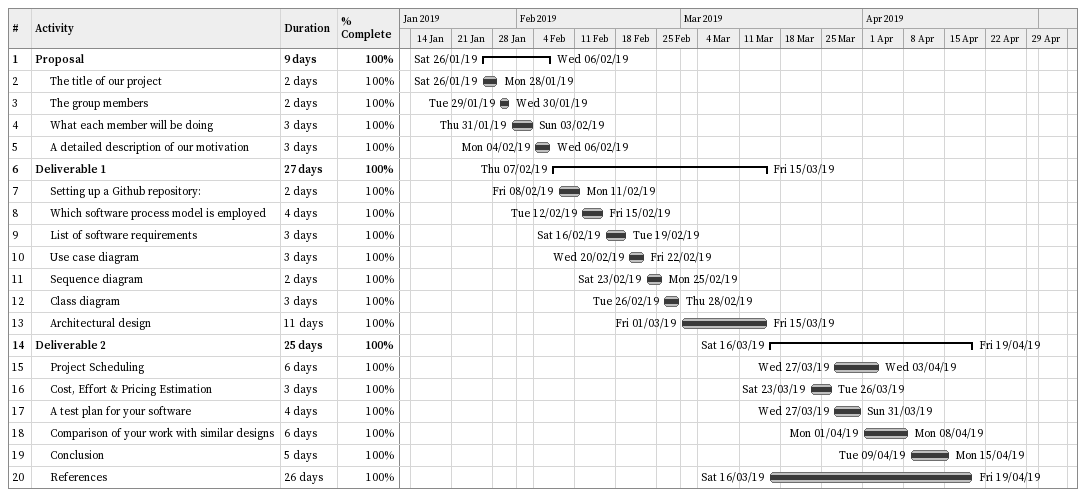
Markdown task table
| ID | Level | Task | Duration | Start | Finish | % complete |
|---|---|---|---|---|---|---|
| 1 | 1 | **Proposal** | 9d | 2019-01-26 | 2019-02-06 | 100 |
| 2 | 2 | The title of our project | 2d | 2019-01-26 | 2019-01-28 | 100 |
| 3 | 2 | The group members | 2d | 2019-01-29 | 2019-01-30 | 100 |
| 4 | 2 | What each member will be doing | 3d | 2019-01-31 | 2019-02-03 | 100 |
| 5 | 2 | A detailed description of our motivation | 3d | 2019-02-04 | 2019-02-06 | 100 |
| 6 | 1 | **Deliverable 1** | 27d | 2019-02-07 | 2019-03-15 | 100 |
| 7 | 2 | Setting up a Github repository: | 2d | 2019-02-08 | 2019-02-11 | 100 |
| 8 | 2 | Which software process model is employed | 4d | 2019-02-12 | 2019-02-15 | 100 |
| 9 | 2 | List of software requirements | 3d | 2019-02-16 | 2019-02-19 | 100 |
| 10 | 2 | Use case diagram | 3d | 2019-02-20 | 2019-02-22 | 100 |
| 11 | 2 | Sequence diagram | 2d | 2019-02-23 | 2019-02-25 | 100 |
| 12 | 2 | Class diagram | 3d | 2019-02-26 | 2019-02-28 | 100 |
| 13 | 2 | Architectural design | 11d | 2019-03-01 | 2019-03-15 | 100 |
| 14 | 1 | **Deliverable 2** | 25d | 2019-03-16 | 2019-04-19 | 100 |
| 15 | 2 | Project Scheduling | 6d | 2019-03-27 | 2019-04-03 | 100 |
| 16 | 2 | Cost, Effort & Pricing Estimation | 3d | 2019-03-23 | 2019-03-26 | 100 |
| 17 | 2 | A test plan for your software | 4d | 2019-03-27 | 2019-03-31 | 100 |
| 18 | 2 | Comparison of your work with similar designs | 6d | 2019-04-01 | 2019-04-08 | 100 |
| 19 | 2 | Conclusion | 5d | 2019-04-09 | 2019-04-15 | 100 |
| 20 | 2 | References | 26d | 2019-03-16 | 2019-04-19 | 100 |
